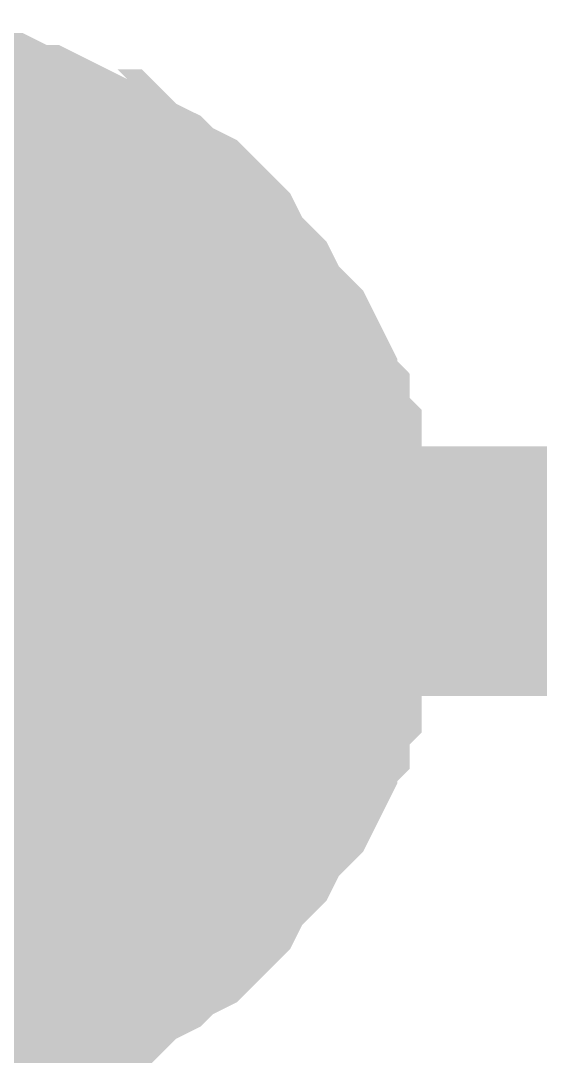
# Model space of a CAD drawing. Header units: inches. Extents: x 0 to 31.5, y 0 to 22.3.
# Drawn here: x 5.20883 to 5.23336, y 18.97677 to 19.02568 of the extents above; entities that cross this region are included whole.
import ezdxf

# ---------------------------------------------------------------- set-up
doc = ezdxf.new("R2010")
doc.units = ezdxf.units.IN
doc.header["$MEASUREMENT"] = 0
doc.layers.add('Sheet', color=255, linetype='Continuous')

msp = doc.modelspace()

# ---------------------------------------------------------------- linework, layer by layer
at = {"layer": 'Sheet'}
for points in [[(5.202346, 19.019778, 0.0118, 0.0118, 0), (5.203494, 19.019778, 0.0118, 0.0118, 0), (5.204642, 19.019778, 0.0118, 0.0118, 0), (5.205217, 19.019778, 0.0118, 0.0118, 0), (5.206365, 19.019203, 0.0118, 0.0118, 0), (5.207513, 19.019203, 0.0118, 0.0118, 0), (5.208661, 19.018629, 0.0118, 0.0118, 0), (5.209236, 19.018629, 0.0118, 0.0118, 0), (5.210384, 19.018055, 0.0118, 0.0118, 0), (5.210958, 19.01748, 0.0118, 0.0118, 0), (5.212106, 19.01748, 0.0118, 0.0118, 0), (5.21268, 19.016906, 0.0118, 0.0118, 0), (5.213829, 19.016332, 0.0118, 0.0118, 0), (5.214403, 19.015758, 0.0118, 0.0118, 0), (5.215551, 19.015183, 0.0118, 0.0118, 0), (5.216125, 19.014609, 0.0118, 0.0118, 0), (5.216699, 19.014035, 0.0118, 0.0118, 0), (5.217274, 19.012886, 0.0118, 0.0118, 0), (5.217848, 19.012312, 0.0118, 0.0118, 0), (5.218422, 19.011738, 0.0118, 0.0118, 0), (5.218996, 19.010589, 0.0118, 0.0118, 0), (5.21957, 19.010015, 0.0118, 0.0118, 0), (5.220144, 19.009441, 0.0118, 0.0118, 0), (5.220719, 19.008292, 0.0118, 0.0118, 0), (5.220719, 19.007144, 0.0118, 0.0118, 0), (5.221293, 19.006569, 0.0118, 0.0118, 0), (5.221293, 19.005421, 0.0118, 0.0118, 0), (5.221867, 19.004847, 0.0118, 0.0118, 0), (5.221867, 19.003698, 0.0118, 0.0118, 0), (5.222441, 19.002549, 0.0118, 0.0118, 0), (5.222441, 19.001975, 0.0118, 0.0118, 0), (5.222441, 19.000827, 0.0118, 0.0118, 0), (5.222441, 18.999678, 0.0118, 0.0118, 0)], [(5.202346, 19.019778, 0.0118, 0.0118, 0), (5.203494, 19.019778, 0.0118, 0.0118, 0), (5.204642, 19.019778, 0.0118, 0.0118, 0), (5.205217, 19.019778, 0.0118, 0.0118, 0), (5.206365, 19.019203, 0.0118, 0.0118, 0), (5.207513, 19.019203, 0.0118, 0.0118, 0), (5.208661, 19.018629, 0.0118, 0.0118, 0), (5.209236, 19.018629, 0.0118, 0.0118, 0), (5.210384, 19.018055, 0.0118, 0.0118, 0), (5.210958, 19.01748, 0.0118, 0.0118, 0), (5.212106, 19.01748, 0.0118, 0.0118, 0), (5.21268, 19.016906, 0.0118, 0.0118, 0), (5.213829, 19.016332, 0.0118, 0.0118, 0), (5.214403, 19.015758, 0.0118, 0.0118, 0), (5.215551, 19.015183, 0.0118, 0.0118, 0), (5.216125, 19.014609, 0.0118, 0.0118, 0), (5.216699, 19.014035, 0.0118, 0.0118, 0), (5.217274, 19.012886, 0.0118, 0.0118, 0), (5.217848, 19.012312, 0.0118, 0.0118, 0), (5.218422, 19.011738, 0.0118, 0.0118, 0), (5.218996, 19.010589, 0.0118, 0.0118, 0), (5.21957, 19.010015, 0.0118, 0.0118, 0), (5.220144, 19.009441, 0.0118, 0.0118, 0), (5.220719, 19.008292, 0.0118, 0.0118, 0), (5.220719, 19.007144, 0.0118, 0.0118, 0), (5.221293, 19.006569, 0.0118, 0.0118, 0), (5.221293, 19.005421, 0.0118, 0.0118, 0), (5.221867, 19.004847, 0.0118, 0.0118, 0), (5.221867, 19.003698, 0.0118, 0.0118, 0), (5.222441, 19.002549, 0.0118, 0.0118, 0), (5.222441, 19.001975, 0.0118, 0.0118, 0), (5.222441, 19.000827, 0.0118, 0.0118, 0), (5.222441, 18.999678, 0.0118, 0.0118, 0)], [(5.202346, 19.019778, 0.0118, 0.0118, 0), (5.203494, 19.019778, 0.0118, 0.0118, 0), (5.204642, 19.019778, 0.0118, 0.0118, 0), (5.205217, 19.019778, 0.0118, 0.0118, 0), (5.206365, 19.019203, 0.0118, 0.0118, 0), (5.207513, 19.019203, 0.0118, 0.0118, 0), (5.208661, 19.018629, 0.0118, 0.0118, 0), (5.209236, 19.018629, 0.0118, 0.0118, 0), (5.210384, 19.018055, 0.0118, 0.0118, 0), (5.210958, 19.01748, 0.0118, 0.0118, 0), (5.212106, 19.01748, 0.0118, 0.0118, 0), (5.21268, 19.016906, 0.0118, 0.0118, 0), (5.213829, 19.016332, 0.0118, 0.0118, 0), (5.214403, 19.015758, 0.0118, 0.0118, 0), (5.215551, 19.015183, 0.0118, 0.0118, 0), (5.216125, 19.014609, 0.0118, 0.0118, 0), (5.216699, 19.014035, 0.0118, 0.0118, 0), (5.217274, 19.012886, 0.0118, 0.0118, 0), (5.217848, 19.012312, 0.0118, 0.0118, 0), (5.218422, 19.011738, 0.0118, 0.0118, 0), (5.218996, 19.010589, 0.0118, 0.0118, 0), (5.21957, 19.010015, 0.0118, 0.0118, 0), (5.220144, 19.009441, 0.0118, 0.0118, 0), (5.220719, 19.008292, 0.0118, 0.0118, 0), (5.220719, 19.007144, 0.0118, 0.0118, 0), (5.221293, 19.006569, 0.0118, 0.0118, 0), (5.221293, 19.005421, 0.0118, 0.0118, 0), (5.221867, 19.004847, 0.0118, 0.0118, 0), (5.221867, 19.003698, 0.0118, 0.0118, 0), (5.222441, 19.002549, 0.0118, 0.0118, 0), (5.222441, 19.001975, 0.0118, 0.0118, 0), (5.222441, 19.000827, 0.0118, 0.0118, 0), (5.222441, 18.999678, 0.0118, 0.0118, 0)], [(5.202346, 19.019778, 0.0118, 0.0118, 0), (5.203494, 19.019778, 0.0118, 0.0118, 0), (5.204642, 19.019778, 0.0118, 0.0118, 0), (5.205217, 19.019778, 0.0118, 0.0118, 0), (5.206365, 19.019203, 0.0118, 0.0118, 0), (5.207513, 19.019203, 0.0118, 0.0118, 0), (5.208661, 19.018629, 0.0118, 0.0118, 0), (5.209236, 19.018629, 0.0118, 0.0118, 0), (5.210384, 19.018055, 0.0118, 0.0118, 0), (5.210958, 19.01748, 0.0118, 0.0118, 0), (5.212106, 19.01748, 0.0118, 0.0118, 0), (5.21268, 19.016906, 0.0118, 0.0118, 0), (5.213829, 19.016332, 0.0118, 0.0118, 0), (5.214403, 19.015758, 0.0118, 0.0118, 0), (5.215551, 19.015183, 0.0118, 0.0118, 0), (5.216125, 19.014609, 0.0118, 0.0118, 0), (5.216699, 19.014035, 0.0118, 0.0118, 0), (5.217274, 19.012886, 0.0118, 0.0118, 0), (5.217848, 19.012312, 0.0118, 0.0118, 0), (5.218422, 19.011738, 0.0118, 0.0118, 0), (5.218996, 19.010589, 0.0118, 0.0118, 0), (5.21957, 19.010015, 0.0118, 0.0118, 0), (5.220144, 19.009441, 0.0118, 0.0118, 0), (5.220719, 19.008292, 0.0118, 0.0118, 0), (5.220719, 19.007144, 0.0118, 0.0118, 0), (5.221293, 19.006569, 0.0118, 0.0118, 0), (5.221293, 19.005421, 0.0118, 0.0118, 0), (5.221867, 19.004847, 0.0118, 0.0118, 0), (5.221867, 19.003698, 0.0118, 0.0118, 0), (5.222441, 19.002549, 0.0118, 0.0118, 0), (5.222441, 19.001975, 0.0118, 0.0118, 0), (5.222441, 19.000827, 0.0118, 0.0118, 0), (5.222441, 18.999678, 0.0118, 0.0118, 0)], [(5.206365, 19.019203, 0.0039, 0.0039, 0), (5.207513, 19.019203, 0.0039, 0.0039, 0), (5.208661, 19.018629, 0.0039, 0.0039, 0), (5.209236, 19.018629, 0.0039, 0.0039, 0), (5.210384, 19.018055, 0.0039, 0.0039, 0), (5.210958, 19.01748, 0.0039, 0.0039, 0), (5.212106, 19.01748, 0.0039, 0.0039, 0), (5.21268, 19.016906, 0.0039, 0.0039, 0), (5.213829, 19.016332, 0.0039, 0.0039, 0), (5.214403, 19.015758, 0.0039, 0.0039, 0), (5.215551, 19.015183, 0.0039, 0.0039, 0), (5.216125, 19.014609, 0.0039, 0.0039, 0), (5.216699, 19.014035, 0.0039, 0.0039, 0), (5.217274, 19.012886, 0.0039, 0.0039, 0), (5.217848, 19.012312, 0.0039, 0.0039, 0), (5.218422, 19.011738, 0.0039, 0.0039, 0), (5.218996, 19.010589, 0.0039, 0.0039, 0), (5.21957, 19.010015, 0.0039, 0.0039, 0), (5.220144, 19.009441, 0.0039, 0.0039, 0), (5.220719, 19.008292, 0.0039, 0.0039, 0), (5.220719, 19.007144, 0.0039, 0.0039, 0), (5.221293, 19.006569, 0.0039, 0.0039, 0), (5.221293, 19.005421, 0.0039, 0.0039, 0), (5.221867, 19.004847, 0.0039, 0.0039, 0), (5.221867, 19.003698, 0.0039, 0.0039, 0), (5.222441, 19.002549, 0.0039, 0.0039, 0), (5.222441, 19.001975, 0.0039, 0.0039, 0), (5.222441, 19.000827, 0.0039, 0.0039, 0), (5.222441, 18.999678, 0.0039, 0.0039, 0)], [(5.206365, 19.019203, 0.0039, 0.0039, 0), (5.207513, 19.019203, 0.0039, 0.0039, 0), (5.208661, 19.018629, 0.0039, 0.0039, 0), (5.209236, 19.018629, 0.0039, 0.0039, 0), (5.210384, 19.018055, 0.0039, 0.0039, 0), (5.210958, 19.01748, 0.0039, 0.0039, 0), (5.212106, 19.01748, 0.0039, 0.0039, 0), (5.21268, 19.016906, 0.0039, 0.0039, 0), (5.213829, 19.016332, 0.0039, 0.0039, 0), (5.214403, 19.015758, 0.0039, 0.0039, 0), (5.215551, 19.015183, 0.0039, 0.0039, 0), (5.216125, 19.014609, 0.0039, 0.0039, 0), (5.216699, 19.014035, 0.0039, 0.0039, 0), (5.217274, 19.012886, 0.0039, 0.0039, 0), (5.217848, 19.012312, 0.0039, 0.0039, 0), (5.218422, 19.011738, 0.0039, 0.0039, 0), (5.218996, 19.010589, 0.0039, 0.0039, 0), (5.21957, 19.010015, 0.0039, 0.0039, 0), (5.220144, 19.009441, 0.0039, 0.0039, 0), (5.220719, 19.008292, 0.0039, 0.0039, 0), (5.220719, 19.007144, 0.0039, 0.0039, 0), (5.221293, 19.006569, 0.0039, 0.0039, 0), (5.221293, 19.005421, 0.0039, 0.0039, 0), (5.221867, 19.004847, 0.0039, 0.0039, 0), (5.221867, 19.003698, 0.0039, 0.0039, 0), (5.222441, 19.002549, 0.0039, 0.0039, 0), (5.222441, 19.001975, 0.0039, 0.0039, 0), (5.222441, 19.000827, 0.0039, 0.0039, 0), (5.222441, 18.999678, 0.0039, 0.0039, 0)], [(5.206365, 19.019203, 0.0039, 0.0039, 0), (5.207513, 19.019203, 0.0039, 0.0039, 0), (5.208661, 19.018629, 0.0039, 0.0039, 0), (5.209236, 19.018629, 0.0039, 0.0039, 0), (5.210384, 19.018055, 0.0039, 0.0039, 0), (5.210958, 19.01748, 0.0039, 0.0039, 0), (5.212106, 19.01748, 0.0039, 0.0039, 0), (5.21268, 19.016906, 0.0039, 0.0039, 0), (5.213829, 19.016332, 0.0039, 0.0039, 0), (5.214403, 19.015758, 0.0039, 0.0039, 0), (5.215551, 19.015183, 0.0039, 0.0039, 0), (5.216125, 19.014609, 0.0039, 0.0039, 0), (5.216699, 19.014035, 0.0039, 0.0039, 0), (5.217274, 19.012886, 0.0039, 0.0039, 0), (5.217848, 19.012312, 0.0039, 0.0039, 0), (5.218422, 19.011738, 0.0039, 0.0039, 0), (5.218996, 19.010589, 0.0039, 0.0039, 0), (5.21957, 19.010015, 0.0039, 0.0039, 0), (5.220144, 19.009441, 0.0039, 0.0039, 0), (5.220719, 19.008292, 0.0039, 0.0039, 0), (5.220719, 19.007144, 0.0039, 0.0039, 0), (5.221293, 19.006569, 0.0039, 0.0039, 0), (5.221293, 19.005421, 0.0039, 0.0039, 0), (5.221867, 19.004847, 0.0039, 0.0039, 0), (5.221867, 19.003698, 0.0039, 0.0039, 0), (5.222441, 19.002549, 0.0039, 0.0039, 0), (5.222441, 19.001975, 0.0039, 0.0039, 0), (5.222441, 19.000827, 0.0039, 0.0039, 0), (5.222441, 18.999678, 0.0039, 0.0039, 0)], [(5.206365, 19.019203, 0.0039, 0.0039, 0), (5.207513, 19.019203, 0.0039, 0.0039, 0), (5.208661, 19.018629, 0.0039, 0.0039, 0), (5.209236, 19.018629, 0.0039, 0.0039, 0), (5.210384, 19.018055, 0.0039, 0.0039, 0), (5.210958, 19.01748, 0.0039, 0.0039, 0), (5.212106, 19.01748, 0.0039, 0.0039, 0), (5.21268, 19.016906, 0.0039, 0.0039, 0), (5.213829, 19.016332, 0.0039, 0.0039, 0), (5.214403, 19.015758, 0.0039, 0.0039, 0), (5.215551, 19.015183, 0.0039, 0.0039, 0), (5.216125, 19.014609, 0.0039, 0.0039, 0), (5.216699, 19.014035, 0.0039, 0.0039, 0), (5.217274, 19.012886, 0.0039, 0.0039, 0), (5.217848, 19.012312, 0.0039, 0.0039, 0), (5.218422, 19.011738, 0.0039, 0.0039, 0), (5.218996, 19.010589, 0.0039, 0.0039, 0), (5.21957, 19.010015, 0.0039, 0.0039, 0), (5.220144, 19.009441, 0.0039, 0.0039, 0), (5.220719, 19.008292, 0.0039, 0.0039, 0), (5.220719, 19.007144, 0.0039, 0.0039, 0), (5.221293, 19.006569, 0.0039, 0.0039, 0), (5.221293, 19.005421, 0.0039, 0.0039, 0), (5.221867, 19.004847, 0.0039, 0.0039, 0), (5.221867, 19.003698, 0.0039, 0.0039, 0), (5.222441, 19.002549, 0.0039, 0.0039, 0), (5.222441, 19.001975, 0.0039, 0.0039, 0), (5.222441, 19.000827, 0.0039, 0.0039, 0), (5.222441, 18.999678, 0.0039, 0.0039, 0)], [(5.222441, 18.999678, 0.0118, 0.0118, 0), (5.222441, 18.99853, 0.0118, 0.0118, 0), (5.222441, 18.997381, 0.0118, 0.0118, 0), (5.222441, 18.996807, 0.0118, 0.0118, 0), (5.221867, 18.995658, 0.0118, 0.0118, 0), (5.221867, 18.99451, 0.0118, 0.0118, 0), (5.221293, 18.993935, 0.0118, 0.0118, 0), (5.221293, 18.992787, 0.0118, 0.0118, 0), (5.220719, 18.992213, 0.0118, 0.0118, 0), (5.220719, 18.991064, 0.0118, 0.0118, 0), (5.220144, 18.989916, 0.0118, 0.0118, 0), (5.21957, 18.989341, 0.0118, 0.0118, 0), (5.218996, 18.988767, 0.0118, 0.0118, 0), (5.218422, 18.987618, 0.0118, 0.0118, 0), (5.217848, 18.987044, 0.0118, 0.0118, 0), (5.217274, 18.98647, 0.0118, 0.0118, 0), (5.216699, 18.985321, 0.0118, 0.0118, 0), (5.216125, 18.984747, 0.0118, 0.0118, 0), (5.215551, 18.984173, 0.0118, 0.0118, 0), (5.214403, 18.983599, 0.0118, 0.0118, 0), (5.213829, 18.983024, 0.0118, 0.0118, 0), (5.21268, 18.98245, 0.0118, 0.0118, 0), (5.212106, 18.981876, 0.0118, 0.0118, 0), (5.210958, 18.981876, 0.0118, 0.0118, 0), (5.210384, 18.981302, 0.0118, 0.0118, 0), (5.209236, 18.980727, 0.0118, 0.0118, 0), (5.208661, 18.980727, 0.0118, 0.0118, 0), (5.207513, 18.980153, 0.0118, 0.0118, 0), (5.206365, 18.980153, 0.0118, 0.0118, 0), (5.205217, 18.979579, 0.0118, 0.0118, 0), (5.204642, 18.979579, 0.0118, 0.0118, 0), (5.203494, 18.979579, 0.0118, 0.0118, 0), (5.202346, 18.979579, 0.0118, 0.0118, 0)], [(5.502625, 18.899755, 0.0118, 0.0118, 0), (5.502625, 18.999678, 0.0118, 0.0118, 0), (5.202346, 18.999678, 0.0118, 0.0118, 0)], [(5.222441, 18.999678, 0.0118, 0.0118, 0), (5.222441, 18.99853, 0.0118, 0.0118, 0), (5.222441, 18.997381, 0.0118, 0.0118, 0), (5.222441, 18.996807, 0.0118, 0.0118, 0), (5.221867, 18.995658, 0.0118, 0.0118, 0), (5.221867, 18.99451, 0.0118, 0.0118, 0), (5.221293, 18.993935, 0.0118, 0.0118, 0), (5.221293, 18.992787, 0.0118, 0.0118, 0), (5.220719, 18.992213, 0.0118, 0.0118, 0), (5.220719, 18.991064, 0.0118, 0.0118, 0), (5.220144, 18.989916, 0.0118, 0.0118, 0), (5.21957, 18.989341, 0.0118, 0.0118, 0), (5.218996, 18.988767, 0.0118, 0.0118, 0), (5.218422, 18.987618, 0.0118, 0.0118, 0), (5.217848, 18.987044, 0.0118, 0.0118, 0), (5.217274, 18.98647, 0.0118, 0.0118, 0), (5.216699, 18.985321, 0.0118, 0.0118, 0), (5.216125, 18.984747, 0.0118, 0.0118, 0), (5.215551, 18.984173, 0.0118, 0.0118, 0), (5.214403, 18.983599, 0.0118, 0.0118, 0), (5.213829, 18.983024, 0.0118, 0.0118, 0), (5.21268, 18.98245, 0.0118, 0.0118, 0), (5.212106, 18.981876, 0.0118, 0.0118, 0), (5.210958, 18.981876, 0.0118, 0.0118, 0), (5.210384, 18.981302, 0.0118, 0.0118, 0), (5.209236, 18.980727, 0.0118, 0.0118, 0), (5.208661, 18.980727, 0.0118, 0.0118, 0), (5.207513, 18.980153, 0.0118, 0.0118, 0), (5.206365, 18.980153, 0.0118, 0.0118, 0), (5.205217, 18.979579, 0.0118, 0.0118, 0), (5.204642, 18.979579, 0.0118, 0.0118, 0), (5.203494, 18.979579, 0.0118, 0.0118, 0), (5.202346, 18.979579, 0.0118, 0.0118, 0)], [(5.222441, 18.999678, 0.0118, 0.0118, 0), (5.222441, 18.99853, 0.0118, 0.0118, 0), (5.222441, 18.997381, 0.0118, 0.0118, 0), (5.222441, 18.996807, 0.0118, 0.0118, 0), (5.221867, 18.995658, 0.0118, 0.0118, 0), (5.221867, 18.99451, 0.0118, 0.0118, 0), (5.221293, 18.993935, 0.0118, 0.0118, 0), (5.221293, 18.992787, 0.0118, 0.0118, 0), (5.220719, 18.992213, 0.0118, 0.0118, 0), (5.220719, 18.991064, 0.0118, 0.0118, 0), (5.220144, 18.989916, 0.0118, 0.0118, 0), (5.21957, 18.989341, 0.0118, 0.0118, 0), (5.218996, 18.988767, 0.0118, 0.0118, 0), (5.218422, 18.987618, 0.0118, 0.0118, 0), (5.217848, 18.987044, 0.0118, 0.0118, 0), (5.217274, 18.98647, 0.0118, 0.0118, 0), (5.216699, 18.985321, 0.0118, 0.0118, 0), (5.216125, 18.984747, 0.0118, 0.0118, 0), (5.215551, 18.984173, 0.0118, 0.0118, 0), (5.214403, 18.983599, 0.0118, 0.0118, 0), (5.213829, 18.983024, 0.0118, 0.0118, 0), (5.21268, 18.98245, 0.0118, 0.0118, 0), (5.212106, 18.981876, 0.0118, 0.0118, 0), (5.210958, 18.981876, 0.0118, 0.0118, 0), (5.210384, 18.981302, 0.0118, 0.0118, 0), (5.209236, 18.980727, 0.0118, 0.0118, 0), (5.208661, 18.980727, 0.0118, 0.0118, 0), (5.207513, 18.980153, 0.0118, 0.0118, 0), (5.206365, 18.980153, 0.0118, 0.0118, 0), (5.205217, 18.979579, 0.0118, 0.0118, 0), (5.204642, 18.979579, 0.0118, 0.0118, 0), (5.203494, 18.979579, 0.0118, 0.0118, 0), (5.202346, 18.979579, 0.0118, 0.0118, 0)], [(5.222441, 18.999678, 0.0118, 0.0118, 0), (5.222441, 18.99853, 0.0118, 0.0118, 0), (5.222441, 18.997381, 0.0118, 0.0118, 0), (5.222441, 18.996807, 0.0118, 0.0118, 0), (5.221867, 18.995658, 0.0118, 0.0118, 0), (5.221867, 18.99451, 0.0118, 0.0118, 0), (5.221293, 18.993935, 0.0118, 0.0118, 0), (5.221293, 18.992787, 0.0118, 0.0118, 0), (5.220719, 18.992213, 0.0118, 0.0118, 0), (5.220719, 18.991064, 0.0118, 0.0118, 0), (5.220144, 18.989916, 0.0118, 0.0118, 0), (5.21957, 18.989341, 0.0118, 0.0118, 0), (5.218996, 18.988767, 0.0118, 0.0118, 0), (5.218422, 18.987618, 0.0118, 0.0118, 0), (5.217848, 18.987044, 0.0118, 0.0118, 0), (5.217274, 18.98647, 0.0118, 0.0118, 0), (5.216699, 18.985321, 0.0118, 0.0118, 0), (5.216125, 18.984747, 0.0118, 0.0118, 0), (5.215551, 18.984173, 0.0118, 0.0118, 0), (5.214403, 18.983599, 0.0118, 0.0118, 0), (5.213829, 18.983024, 0.0118, 0.0118, 0), (5.21268, 18.98245, 0.0118, 0.0118, 0), (5.212106, 18.981876, 0.0118, 0.0118, 0), (5.210958, 18.981876, 0.0118, 0.0118, 0), (5.210384, 18.981302, 0.0118, 0.0118, 0), (5.209236, 18.980727, 0.0118, 0.0118, 0), (5.208661, 18.980727, 0.0118, 0.0118, 0), (5.207513, 18.980153, 0.0118, 0.0118, 0), (5.206365, 18.980153, 0.0118, 0.0118, 0), (5.205217, 18.979579, 0.0118, 0.0118, 0), (5.204642, 18.979579, 0.0118, 0.0118, 0), (5.203494, 18.979579, 0.0118, 0.0118, 0), (5.202346, 18.979579, 0.0118, 0.0118, 0)], [(5.222441, 18.999678, 0.0118, 0.0118, 0), (5.222441, 18.999678, 0.0118, 0.0118, 0), (5.222441, 18.999678, 0.0118, 0.0118, 0), (5.222441, 18.999678, 0.0118, 0.0118, 0), (5.222441, 18.999678, 0.0118, 0.0118, 0), (5.222441, 18.999678, 0.0118, 0.0118, 0), (5.222441, 18.999678, 0.0118, 0.0118, 0), (5.222441, 18.999678, 0.0118, 0.0118, 0), (5.222441, 18.999678, 0.0118, 0.0118, 0), (5.222441, 18.999678, 0.0118, 0.0118, 0), (5.222441, 18.999678, 0.0118, 0.0118, 0), (5.222441, 18.999678, 0.0118, 0.0118, 0), (5.222441, 18.999678, 0.0118, 0.0118, 0), (5.222441, 18.999678, 0.0118, 0.0118, 0), (5.222441, 18.999678, 0.0118, 0.0118, 0), (5.222441, 18.999678, 0.0118, 0.0118, 0), (5.222441, 18.999678, 0.0118, 0.0118, 0), (5.222441, 18.999678, 0.0118, 0.0118, 0), (5.222441, 18.999678, 0.0118, 0.0118, 0), (5.222441, 18.999678, 0.0118, 0.0118, 0), (5.222441, 18.999678, 0.0118, 0.0118, 0), (5.222441, 18.999678, 0.0118, 0.0118, 0), (5.222441, 18.999678, 0.0118, 0.0118, 0), (5.222441, 18.999678, 0.0118, 0.0118, 0), (5.222441, 18.999678, 0.0118, 0.0118, 0), (5.222441, 18.999678, 0.0118, 0.0118, 0), (5.222441, 18.999678, 0.0118, 0.0118, 0), (5.222441, 18.999678, 0.0118, 0.0118, 0), (5.222441, 18.999678, 0.0118, 0.0118, 0), (5.222441, 18.999678, 0.0118, 0.0118, 0), (5.222441, 18.999678, 0.0118, 0.0118, 0), (5.222441, 18.999678, 0.0118, 0.0118, 0), (5.222441, 18.999678, 0.0118, 0.0118, 0)], [(5.222441, 18.999678, 0.0118, 0.0118, 0), (5.222441, 18.999678, 0.0118, 0.0118, 0)], [(5.222441, 18.999678, 0.0118, 0.0118, 0), (5.222441, 18.999678, 0.0118, 0.0118, 0), (5.222441, 18.999678, 0.0118, 0.0118, 0), (5.222441, 18.999678, 0.0118, 0.0118, 0), (5.222441, 18.999678, 0.0118, 0.0118, 0), (5.222441, 18.999678, 0.0118, 0.0118, 0), (5.222441, 18.999678, 0.0118, 0.0118, 0), (5.222441, 18.999678, 0.0118, 0.0118, 0), (5.222441, 18.999678, 0.0118, 0.0118, 0), (5.222441, 18.999678, 0.0118, 0.0118, 0), (5.222441, 18.999678, 0.0118, 0.0118, 0), (5.222441, 18.999678, 0.0118, 0.0118, 0), (5.222441, 18.999678, 0.0118, 0.0118, 0), (5.222441, 18.999678, 0.0118, 0.0118, 0), (5.222441, 18.999678, 0.0118, 0.0118, 0), (5.222441, 18.999678, 0.0118, 0.0118, 0), (5.222441, 18.999678, 0.0118, 0.0118, 0), (5.222441, 18.999678, 0.0118, 0.0118, 0), (5.222441, 18.999678, 0.0118, 0.0118, 0), (5.222441, 18.999678, 0.0118, 0.0118, 0), (5.222441, 18.999678, 0.0118, 0.0118, 0), (5.222441, 18.999678, 0.0118, 0.0118, 0), (5.222441, 18.999678, 0.0118, 0.0118, 0), (5.222441, 18.999678, 0.0118, 0.0118, 0), (5.222441, 18.999678, 0.0118, 0.0118, 0), (5.222441, 18.999678, 0.0118, 0.0118, 0), (5.222441, 18.999678, 0.0118, 0.0118, 0), (5.222441, 18.999678, 0.0118, 0.0118, 0), (5.222441, 18.999678, 0.0118, 0.0118, 0), (5.222441, 18.999678, 0.0118, 0.0118, 0), (5.222441, 18.999678, 0.0118, 0.0118, 0), (5.222441, 18.999678, 0.0118, 0.0118, 0), (5.222441, 18.999678, 0.0118, 0.0118, 0)], [(5.222441, 18.999678, 0.0118, 0.0118, 0), (5.222441, 18.999678, 0.0118, 0.0118, 0)], [(5.222441, 18.999678, 0.0118, 0.0118, 0), (5.222441, 18.999678, 0.0118, 0.0118, 0), (5.222441, 18.999678, 0.0118, 0.0118, 0), (5.222441, 18.999678, 0.0118, 0.0118, 0), (5.222441, 18.999678, 0.0118, 0.0118, 0), (5.222441, 18.999678, 0.0118, 0.0118, 0), (5.222441, 18.999678, 0.0118, 0.0118, 0), (5.222441, 18.999678, 0.0118, 0.0118, 0), (5.222441, 18.999678, 0.0118, 0.0118, 0), (5.222441, 18.999678, 0.0118, 0.0118, 0), (5.222441, 18.999678, 0.0118, 0.0118, 0), (5.222441, 18.999678, 0.0118, 0.0118, 0), (5.222441, 18.999678, 0.0118, 0.0118, 0), (5.222441, 18.999678, 0.0118, 0.0118, 0), (5.222441, 18.999678, 0.0118, 0.0118, 0), (5.222441, 18.999678, 0.0118, 0.0118, 0), (5.222441, 18.999678, 0.0118, 0.0118, 0), (5.222441, 18.999678, 0.0118, 0.0118, 0), (5.222441, 18.999678, 0.0118, 0.0118, 0), (5.222441, 18.999678, 0.0118, 0.0118, 0), (5.222441, 18.999678, 0.0118, 0.0118, 0), (5.222441, 18.999678, 0.0118, 0.0118, 0), (5.222441, 18.999678, 0.0118, 0.0118, 0), (5.222441, 18.999678, 0.0118, 0.0118, 0), (5.222441, 18.999678, 0.0118, 0.0118, 0), (5.222441, 18.999678, 0.0118, 0.0118, 0), (5.222441, 18.999678, 0.0118, 0.0118, 0), (5.222441, 18.999678, 0.0118, 0.0118, 0), (5.222441, 18.999678, 0.0118, 0.0118, 0), (5.222441, 18.999678, 0.0118, 0.0118, 0), (5.222441, 18.999678, 0.0118, 0.0118, 0), (5.222441, 18.999678, 0.0118, 0.0118, 0), (5.222441, 18.999678, 0.0118, 0.0118, 0)], [(5.222441, 18.999678, 0.0118, 0.0118, 0), (5.222441, 18.999678, 0.0118, 0.0118, 0)], [(5.222441, 18.999678, 0.0118, 0.0118, 0), (5.222441, 18.999678, 0.0118, 0.0118, 0), (5.222441, 18.999678, 0.0118, 0.0118, 0), (5.222441, 18.999678, 0.0118, 0.0118, 0), (5.222441, 18.999678, 0.0118, 0.0118, 0), (5.222441, 18.999678, 0.0118, 0.0118, 0), (5.222441, 18.999678, 0.0118, 0.0118, 0), (5.222441, 18.999678, 0.0118, 0.0118, 0), (5.222441, 18.999678, 0.0118, 0.0118, 0), (5.222441, 18.999678, 0.0118, 0.0118, 0), (5.222441, 18.999678, 0.0118, 0.0118, 0), (5.222441, 18.999678, 0.0118, 0.0118, 0), (5.222441, 18.999678, 0.0118, 0.0118, 0), (5.222441, 18.999678, 0.0118, 0.0118, 0), (5.222441, 18.999678, 0.0118, 0.0118, 0), (5.222441, 18.999678, 0.0118, 0.0118, 0), (5.222441, 18.999678, 0.0118, 0.0118, 0), (5.222441, 18.999678, 0.0118, 0.0118, 0), (5.222441, 18.999678, 0.0118, 0.0118, 0), (5.222441, 18.999678, 0.0118, 0.0118, 0), (5.222441, 18.999678, 0.0118, 0.0118, 0), (5.222441, 18.999678, 0.0118, 0.0118, 0), (5.222441, 18.999678, 0.0118, 0.0118, 0), (5.222441, 18.999678, 0.0118, 0.0118, 0), (5.222441, 18.999678, 0.0118, 0.0118, 0), (5.222441, 18.999678, 0.0118, 0.0118, 0), (5.222441, 18.999678, 0.0118, 0.0118, 0), (5.222441, 18.999678, 0.0118, 0.0118, 0), (5.222441, 18.999678, 0.0118, 0.0118, 0), (5.222441, 18.999678, 0.0118, 0.0118, 0), (5.222441, 18.999678, 0.0118, 0.0118, 0), (5.222441, 18.999678, 0.0118, 0.0118, 0), (5.222441, 18.999678, 0.0118, 0.0118, 0)], [(5.222441, 18.999678, 0.0118, 0.0118, 0), (5.222441, 18.999678, 0.0118, 0.0118, 0)], [(5.222441, 18.999678, 0.0039, 0.0039, 0), (5.222441, 18.99853, 0.0039, 0.0039, 0), (5.222441, 18.997381, 0.0039, 0.0039, 0), (5.222441, 18.996807, 0.0039, 0.0039, 0), (5.221867, 18.995658, 0.0039, 0.0039, 0), (5.221867, 18.99451, 0.0039, 0.0039, 0), (5.221293, 18.993935, 0.0039, 0.0039, 0), (5.221293, 18.992787, 0.0039, 0.0039, 0), (5.220719, 18.992213, 0.0039, 0.0039, 0), (5.220719, 18.991064, 0.0039, 0.0039, 0), (5.220144, 18.989916, 0.0039, 0.0039, 0), (5.21957, 18.989341, 0.0039, 0.0039, 0), (5.218996, 18.988767, 0.0039, 0.0039, 0), (5.218422, 18.987618, 0.0039, 0.0039, 0), (5.217848, 18.987044, 0.0039, 0.0039, 0), (5.217274, 18.98647, 0.0039, 0.0039, 0), (5.216699, 18.985321, 0.0039, 0.0039, 0), (5.216125, 18.984747, 0.0039, 0.0039, 0), (5.215551, 18.984173, 0.0039, 0.0039, 0), (5.214403, 18.983599, 0.0039, 0.0039, 0), (5.213829, 18.983024, 0.0039, 0.0039, 0), (5.21268, 18.98245, 0.0039, 0.0039, 0), (5.212106, 18.981876, 0.0039, 0.0039, 0), (5.210958, 18.981876, 0.0039, 0.0039, 0), (5.210384, 18.981302, 0.0039, 0.0039, 0), (5.209236, 18.980727, 0.0039, 0.0039, 0), (5.208661, 18.980727, 0.0039, 0.0039, 0), (5.207513, 18.980153, 0.0039, 0.0039, 0), (5.206365, 18.980153, 0.0039, 0.0039, 0)], [(5.222441, 18.999678, 0.0039, 0.0039, 0), (5.222441, 18.99853, 0.0039, 0.0039, 0), (5.222441, 18.997381, 0.0039, 0.0039, 0), (5.222441, 18.996807, 0.0039, 0.0039, 0), (5.221867, 18.995658, 0.0039, 0.0039, 0), (5.221867, 18.99451, 0.0039, 0.0039, 0), (5.221293, 18.993935, 0.0039, 0.0039, 0), (5.221293, 18.992787, 0.0039, 0.0039, 0), (5.220719, 18.992213, 0.0039, 0.0039, 0), (5.220719, 18.991064, 0.0039, 0.0039, 0), (5.220144, 18.989916, 0.0039, 0.0039, 0), (5.21957, 18.989341, 0.0039, 0.0039, 0), (5.218996, 18.988767, 0.0039, 0.0039, 0), (5.218422, 18.987618, 0.0039, 0.0039, 0), (5.217848, 18.987044, 0.0039, 0.0039, 0), (5.217274, 18.98647, 0.0039, 0.0039, 0), (5.216699, 18.985321, 0.0039, 0.0039, 0), (5.216125, 18.984747, 0.0039, 0.0039, 0), (5.215551, 18.984173, 0.0039, 0.0039, 0), (5.214403, 18.983599, 0.0039, 0.0039, 0), (5.213829, 18.983024, 0.0039, 0.0039, 0), (5.21268, 18.98245, 0.0039, 0.0039, 0), (5.212106, 18.981876, 0.0039, 0.0039, 0), (5.210958, 18.981876, 0.0039, 0.0039, 0), (5.210384, 18.981302, 0.0039, 0.0039, 0), (5.209236, 18.980727, 0.0039, 0.0039, 0), (5.208661, 18.980727, 0.0039, 0.0039, 0), (5.207513, 18.980153, 0.0039, 0.0039, 0), (5.206365, 18.980153, 0.0039, 0.0039, 0)], [(5.222441, 18.999678, 0.0039, 0.0039, 0), (5.222441, 18.99853, 0.0039, 0.0039, 0), (5.222441, 18.997381, 0.0039, 0.0039, 0), (5.222441, 18.996807, 0.0039, 0.0039, 0), (5.221867, 18.995658, 0.0039, 0.0039, 0), (5.221867, 18.99451, 0.0039, 0.0039, 0), (5.221293, 18.993935, 0.0039, 0.0039, 0), (5.221293, 18.992787, 0.0039, 0.0039, 0), (5.220719, 18.992213, 0.0039, 0.0039, 0), (5.220719, 18.991064, 0.0039, 0.0039, 0), (5.220144, 18.989916, 0.0039, 0.0039, 0), (5.21957, 18.989341, 0.0039, 0.0039, 0), (5.218996, 18.988767, 0.0039, 0.0039, 0), (5.218422, 18.987618, 0.0039, 0.0039, 0), (5.217848, 18.987044, 0.0039, 0.0039, 0), (5.217274, 18.98647, 0.0039, 0.0039, 0), (5.216699, 18.985321, 0.0039, 0.0039, 0), (5.216125, 18.984747, 0.0039, 0.0039, 0), (5.215551, 18.984173, 0.0039, 0.0039, 0), (5.214403, 18.983599, 0.0039, 0.0039, 0), (5.213829, 18.983024, 0.0039, 0.0039, 0), (5.21268, 18.98245, 0.0039, 0.0039, 0), (5.212106, 18.981876, 0.0039, 0.0039, 0), (5.210958, 18.981876, 0.0039, 0.0039, 0), (5.210384, 18.981302, 0.0039, 0.0039, 0), (5.209236, 18.980727, 0.0039, 0.0039, 0), (5.208661, 18.980727, 0.0039, 0.0039, 0), (5.207513, 18.980153, 0.0039, 0.0039, 0), (5.206365, 18.980153, 0.0039, 0.0039, 0)], [(5.222441, 18.999678, 0.0039, 0.0039, 0), (5.222441, 18.99853, 0.0039, 0.0039, 0), (5.222441, 18.997381, 0.0039, 0.0039, 0), (5.222441, 18.996807, 0.0039, 0.0039, 0), (5.221867, 18.995658, 0.0039, 0.0039, 0), (5.221867, 18.99451, 0.0039, 0.0039, 0), (5.221293, 18.993935, 0.0039, 0.0039, 0), (5.221293, 18.992787, 0.0039, 0.0039, 0), (5.220719, 18.992213, 0.0039, 0.0039, 0), (5.220719, 18.991064, 0.0039, 0.0039, 0), (5.220144, 18.989916, 0.0039, 0.0039, 0), (5.21957, 18.989341, 0.0039, 0.0039, 0), (5.218996, 18.988767, 0.0039, 0.0039, 0), (5.218422, 18.987618, 0.0039, 0.0039, 0), (5.217848, 18.987044, 0.0039, 0.0039, 0), (5.217274, 18.98647, 0.0039, 0.0039, 0), (5.216699, 18.985321, 0.0039, 0.0039, 0), (5.216125, 18.984747, 0.0039, 0.0039, 0), (5.215551, 18.984173, 0.0039, 0.0039, 0), (5.214403, 18.983599, 0.0039, 0.0039, 0), (5.213829, 18.983024, 0.0039, 0.0039, 0), (5.21268, 18.98245, 0.0039, 0.0039, 0), (5.212106, 18.981876, 0.0039, 0.0039, 0), (5.210958, 18.981876, 0.0039, 0.0039, 0), (5.210384, 18.981302, 0.0039, 0.0039, 0), (5.209236, 18.980727, 0.0039, 0.0039, 0), (5.208661, 18.980727, 0.0039, 0.0039, 0), (5.207513, 18.980153, 0.0039, 0.0039, 0), (5.206365, 18.980153, 0.0039, 0.0039, 0)], [(5.222441, 18.999678, 0.0039, 0.0039, 0), (5.222441, 18.999678, 0.0039, 0.0039, 0), (5.222441, 18.999678, 0.0039, 0.0039, 0), (5.222441, 18.999678, 0.0039, 0.0039, 0), (5.222441, 18.999678, 0.0039, 0.0039, 0), (5.222441, 18.999678, 0.0039, 0.0039, 0), (5.222441, 18.999678, 0.0039, 0.0039, 0), (5.222441, 18.999678, 0.0039, 0.0039, 0), (5.222441, 18.999678, 0.0039, 0.0039, 0), (5.222441, 18.999678, 0.0039, 0.0039, 0), (5.222441, 18.999678, 0.0039, 0.0039, 0), (5.222441, 18.999678, 0.0039, 0.0039, 0), (5.222441, 18.999678, 0.0039, 0.0039, 0), (5.222441, 18.999678, 0.0039, 0.0039, 0), (5.222441, 18.999678, 0.0039, 0.0039, 0), (5.222441, 18.999678, 0.0039, 0.0039, 0), (5.222441, 18.999678, 0.0039, 0.0039, 0), (5.222441, 18.999678, 0.0039, 0.0039, 0), (5.222441, 18.999678, 0.0039, 0.0039, 0), (5.222441, 18.999678, 0.0039, 0.0039, 0), (5.222441, 18.999678, 0.0039, 0.0039, 0), (5.222441, 18.999678, 0.0039, 0.0039, 0), (5.222441, 18.999678, 0.0039, 0.0039, 0), (5.222441, 18.999678, 0.0039, 0.0039, 0), (5.222441, 18.999678, 0.0039, 0.0039, 0), (5.222441, 18.999678, 0.0039, 0.0039, 0), (5.222441, 18.999678, 0.0039, 0.0039, 0), (5.222441, 18.999678, 0.0039, 0.0039, 0), (5.222441, 18.999678, 0.0039, 0.0039, 0), (5.222441, 18.999678, 0.0039, 0.0039, 0), (5.222441, 18.999678, 0.0039, 0.0039, 0), (5.222441, 18.999678, 0.0039, 0.0039, 0), (5.222441, 18.999678, 0.0039, 0.0039, 0)], [(5.222441, 18.999678, 0.0039, 0.0039, 0), (5.222441, 18.999678, 0.0039, 0.0039, 0)], [(5.222441, 18.999678, 0.0039, 0.0039, 0), (5.222441, 18.999678, 0.0039, 0.0039, 0), (5.222441, 18.999678, 0.0039, 0.0039, 0), (5.222441, 18.999678, 0.0039, 0.0039, 0), (5.222441, 18.999678, 0.0039, 0.0039, 0), (5.222441, 18.999678, 0.0039, 0.0039, 0), (5.222441, 18.999678, 0.0039, 0.0039, 0), (5.222441, 18.999678, 0.0039, 0.0039, 0), (5.222441, 18.999678, 0.0039, 0.0039, 0), (5.222441, 18.999678, 0.0039, 0.0039, 0), (5.222441, 18.999678, 0.0039, 0.0039, 0), (5.222441, 18.999678, 0.0039, 0.0039, 0), (5.222441, 18.999678, 0.0039, 0.0039, 0), (5.222441, 18.999678, 0.0039, 0.0039, 0), (5.222441, 18.999678, 0.0039, 0.0039, 0), (5.222441, 18.999678, 0.0039, 0.0039, 0), (5.222441, 18.999678, 0.0039, 0.0039, 0), (5.222441, 18.999678, 0.0039, 0.0039, 0), (5.222441, 18.999678, 0.0039, 0.0039, 0), (5.222441, 18.999678, 0.0039, 0.0039, 0), (5.222441, 18.999678, 0.0039, 0.0039, 0), (5.222441, 18.999678, 0.0039, 0.0039, 0), (5.222441, 18.999678, 0.0039, 0.0039, 0), (5.222441, 18.999678, 0.0039, 0.0039, 0), (5.222441, 18.999678, 0.0039, 0.0039, 0), (5.222441, 18.999678, 0.0039, 0.0039, 0), (5.222441, 18.999678, 0.0039, 0.0039, 0), (5.222441, 18.999678, 0.0039, 0.0039, 0), (5.222441, 18.999678, 0.0039, 0.0039, 0), (5.222441, 18.999678, 0.0039, 0.0039, 0), (5.222441, 18.999678, 0.0039, 0.0039, 0), (5.222441, 18.999678, 0.0039, 0.0039, 0), (5.222441, 18.999678, 0.0039, 0.0039, 0)], [(5.222441, 18.999678, 0.0039, 0.0039, 0), (5.222441, 18.999678, 0.0039, 0.0039, 0)], [(5.222441, 18.999678, 0.0039, 0.0039, 0), (5.222441, 18.999678, 0.0039, 0.0039, 0), (5.222441, 18.999678, 0.0039, 0.0039, 0), (5.222441, 18.999678, 0.0039, 0.0039, 0), (5.222441, 18.999678, 0.0039, 0.0039, 0), (5.222441, 18.999678, 0.0039, 0.0039, 0), (5.222441, 18.999678, 0.0039, 0.0039, 0), (5.222441, 18.999678, 0.0039, 0.0039, 0), (5.222441, 18.999678, 0.0039, 0.0039, 0), (5.222441, 18.999678, 0.0039, 0.0039, 0), (5.222441, 18.999678, 0.0039, 0.0039, 0), (5.222441, 18.999678, 0.0039, 0.0039, 0), (5.222441, 18.999678, 0.0039, 0.0039, 0), (5.222441, 18.999678, 0.0039, 0.0039, 0), (5.222441, 18.999678, 0.0039, 0.0039, 0), (5.222441, 18.999678, 0.0039, 0.0039, 0), (5.222441, 18.999678, 0.0039, 0.0039, 0), (5.222441, 18.999678, 0.0039, 0.0039, 0), (5.222441, 18.999678, 0.0039, 0.0039, 0), (5.222441, 18.999678, 0.0039, 0.0039, 0), (5.222441, 18.999678, 0.0039, 0.0039, 0), (5.222441, 18.999678, 0.0039, 0.0039, 0), (5.222441, 18.999678, 0.0039, 0.0039, 0), (5.222441, 18.999678, 0.0039, 0.0039, 0), (5.222441, 18.999678, 0.0039, 0.0039, 0), (5.222441, 18.999678, 0.0039, 0.0039, 0), (5.222441, 18.999678, 0.0039, 0.0039, 0), (5.222441, 18.999678, 0.0039, 0.0039, 0), (5.222441, 18.999678, 0.0039, 0.0039, 0), (5.222441, 18.999678, 0.0039, 0.0039, 0), (5.222441, 18.999678, 0.0039, 0.0039, 0), (5.222441, 18.999678, 0.0039, 0.0039, 0), (5.222441, 18.999678, 0.0039, 0.0039, 0)], [(5.222441, 18.999678, 0.0039, 0.0039, 0), (5.222441, 18.999678, 0.0039, 0.0039, 0)], [(5.222441, 18.999678, 0.0039, 0.0039, 0), (5.222441, 18.999678, 0.0039, 0.0039, 0), (5.222441, 18.999678, 0.0039, 0.0039, 0), (5.222441, 18.999678, 0.0039, 0.0039, 0), (5.222441, 18.999678, 0.0039, 0.0039, 0), (5.222441, 18.999678, 0.0039, 0.0039, 0), (5.222441, 18.999678, 0.0039, 0.0039, 0), (5.222441, 18.999678, 0.0039, 0.0039, 0), (5.222441, 18.999678, 0.0039, 0.0039, 0), (5.222441, 18.999678, 0.0039, 0.0039, 0), (5.222441, 18.999678, 0.0039, 0.0039, 0), (5.222441, 18.999678, 0.0039, 0.0039, 0), (5.222441, 18.999678, 0.0039, 0.0039, 0), (5.222441, 18.999678, 0.0039, 0.0039, 0), (5.222441, 18.999678, 0.0039, 0.0039, 0), (5.222441, 18.999678, 0.0039, 0.0039, 0), (5.222441, 18.999678, 0.0039, 0.0039, 0), (5.222441, 18.999678, 0.0039, 0.0039, 0), (5.222441, 18.999678, 0.0039, 0.0039, 0), (5.222441, 18.999678, 0.0039, 0.0039, 0), (5.222441, 18.999678, 0.0039, 0.0039, 0), (5.222441, 18.999678, 0.0039, 0.0039, 0), (5.222441, 18.999678, 0.0039, 0.0039, 0), (5.222441, 18.999678, 0.0039, 0.0039, 0), (5.222441, 18.999678, 0.0039, 0.0039, 0), (5.222441, 18.999678, 0.0039, 0.0039, 0), (5.222441, 18.999678, 0.0039, 0.0039, 0), (5.222441, 18.999678, 0.0039, 0.0039, 0), (5.222441, 18.999678, 0.0039, 0.0039, 0), (5.222441, 18.999678, 0.0039, 0.0039, 0), (5.222441, 18.999678, 0.0039, 0.0039, 0), (5.222441, 18.999678, 0.0039, 0.0039, 0), (5.222441, 18.999678, 0.0039, 0.0039, 0)], [(5.222441, 18.999678, 0.0039, 0.0039, 0), (5.222441, 18.999678, 0.0039, 0.0039, 0)]]:
    msp.add_lwpolyline(points, format="xyseb", dxfattribs=at)
msp.add_lwpolyline([(5.19, 19, 0.02, 0.02, 1), (5.21, 19, 0.02, 0.02, 1)], format="xyseb", close=True, dxfattribs=at)

doc.saveas('drawing.dxf')
